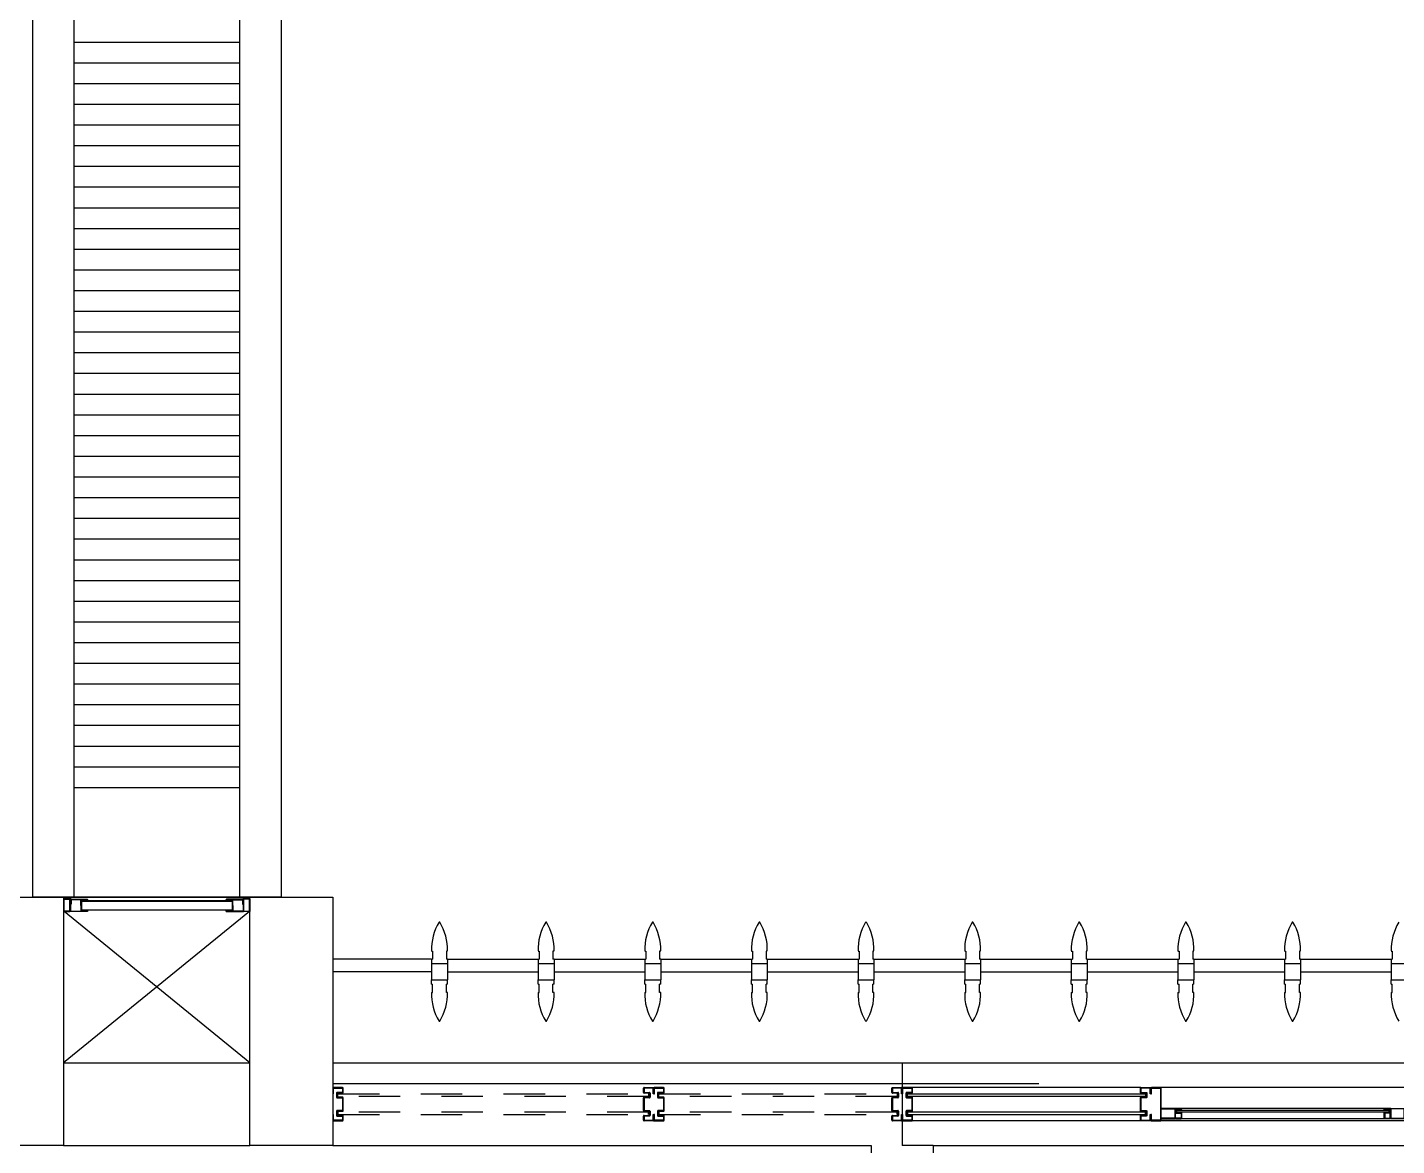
# Model space of a CAD drawing. Header units: millimetres. Extents: x 2801 to 3319, y 1187 to 1422.
# Drawn here: x 3051.637 to 3054.944, y 1329.8 to 1332.5 of the extents above; entities that cross this region are included whole.
import ezdxf

# ---------------------------------------------------------------- set-up
doc = ezdxf.new("R2010")
doc.units = ezdxf.units.MM
doc.linetypes.add('HIDDEN', pattern=[0.375, 0.25, -0.125])
for name, color, linetype in [('AR- ALV1', 235, 'Continuous'), ('AR-ALV', 2, 'Continuous'), ('AR-BRISES', 1, 'Continuous'), ('AR-ESQ', 1, 'Continuous'), ('AR-ESTC', 3, 'Continuous'), ('AR-PEITORIL', 1, 'Continuous'), ('AR-PISO', 1, 'Continuous'), ('AR-SHAFT', 1, 'Continuous'), ('BR-PAINEL', 1, 'Continuous'), ('BR-SUPORTE', 1, 'Continuous'), ('DT-ESQ-BAGUETE-C', 2, 'Continuous'), ('DT-ESQ-BAGUETE-V', 1, 'Continuous'), ('DT-ESQ-MARCO-V', 1, 'Continuous'), ('DT-ESQ-PERFIL CADEIRA-C', 2, 'Continuous'), ('DT-ESQ-PERFIL CADEIRA-V', 1, 'Continuous'), ('DT-ESQ-PERFIL U-C', 2, 'Continuous'), ('DT-ESQ-PERFIL U-V', 1, 'Continuous'), ('DT-ESQ-VENEZIANA-C', 2, 'Continuous'), ('DT-ESQ-VENEZIANA-V', 2, 'Continuous'), ('DT-ESQ-VIDRO-C', 2, 'Continuous'), ('DT-ESQ-VIDRO-PROJ', 1, 'HIDDEN'), ('DT-ESQ-VIDRO-V', 2, 'Continuous'), ('insercao', 4, 'Continuous')]:
    doc.layers.add(name, color=color, linetype=linetype)

# ---------------------------------------------------------------- blocks, each defined once
blk = doc.blocks.new('DET-GS-COBERTURA')
at = {"layer": 'AR-PISO', "linetype": 'Continuous'}
for p, q in [((204.8676, -520.5739), (204.8676, -523.9389)), ((204.9676, -520.5739), (204.9676, -523.9389)), ((205.3676, -520.5739), (205.3676, -523.9389)), ((205.4676, -520.5739), (205.4676, -523.9389)), ((204.9676, -521.8739), (205.3676, -521.8739)), ((204.9676, -521.9239), (205.3676, -521.9239)), ((204.9676, -521.9739), (205.3676, -521.9739)), ((204.9676, -522.0239), (205.3676, -522.0239)), ((204.9676, -522.0739), (205.3676, -522.0739)), ((204.9676, -522.1239), (205.3676, -522.1239)), ((204.9676, -522.1739), (205.3676, -522.1739)), ((204.9676, -522.2239), (205.3676, -522.2239)), ((204.9676, -522.2739), (205.3676, -522.2739)), ((204.9676, -522.3239), (205.3676, -522.3239)), ((204.9676, -522.3739), (205.3676, -522.3739)), ((204.9676, -522.4239), (205.3676, -522.4239)), ((204.9676, -522.4739), (205.3676, -522.4739)), ((204.9676, -522.5239), (205.3676, -522.5239)), ((204.9676, -522.5739), (205.3676, -522.5739)), ((204.9676, -522.6239), (205.3676, -522.6239)), ((204.9676, -522.6739), (205.3676, -522.6739)), ((204.9676, -522.7239), (205.3676, -522.7239)), ((204.9676, -522.7739), (205.3676, -522.7739)), ((204.9676, -522.8239), (205.3676, -522.8239)), ((204.9676, -522.8739), (205.3676, -522.8739)), ((204.9676, -522.9239), (205.3676, -522.9239)), ((204.9676, -522.9739), (205.3676, -522.9739)), ((204.9676, -523.0239), (205.3676, -523.0239)), ((204.9676, -523.0739), (205.3676, -523.0739)), ((204.9676, -523.1239), (205.3676, -523.1239)), ((204.9676, -523.1739), (205.3676, -523.1739)), ((204.9676, -523.2239), (205.3676, -523.2239)), ((204.9676, -523.2739), (205.3676, -523.2739)), ((204.9676, -523.3239), (205.3676, -523.3239)), ((204.9676, -523.3739), (205.3676, -523.3739)), ((204.9676, -523.4239), (205.3676, -523.4239)), ((204.9676, -523.4739), (205.3676, -523.4739)), ((204.9676, -523.5239), (205.3676, -523.5239)), ((204.9676, -523.5739), (205.3676, -523.5739)), ((204.9676, -523.6239), (205.3676, -523.6239)), ((204.9676, -523.6739), (205.3676, -523.6739)), ((205.4676, -523.9389), (204.8676, -523.9389))]:
    blk.add_line(p, q, dxfattribs=at)
blk = doc.blocks.new('EF21-P')
at = {"layer": 'DT-ESQ-BAGUETE-C', "ltscale": 0.1}
for points in [[(2.61, -0.08), (2.5965, -0.08), (2.5965, -0.0785), (2.6095, -0.0785, 0.414214), (2.61, -0.078), (2.61, -0.067, 0.414214), (2.6095, -0.0665), (2.5965, -0.0665), (2.5965, -0.065), (2.61, -0.065, -0.414214), (2.6115, -0.0665), (2.6115, -0.0785, -0.414214)], [(3.1015, -0.08), (3.115, -0.08), (3.115, -0.0785), (3.102, -0.0785, -0.414214), (3.1015, -0.078), (3.1015, -0.067, -0.414214), (3.102, -0.0665), (3.115, -0.0665), (3.115, -0.065), (3.1015, -0.065, 0.414214), (3.1, -0.0665), (3.1, -0.0785, 0.414214)]]:
    blk.add_lwpolyline(points, format="xyb", close=True, dxfattribs=at)
at = {"layer": 'DT-ESQ-BAGUETE-V', "ltscale": 0.1}
blk.add_line((2.61, -0.065), (3.1015, -0.065), dxfattribs=at)
at = {"layer": 'DT-ESQ-MARCO-V', "ltscale": 0.1}
for p, q in [((3.1985, -0.06), (3.7515, -0.06)), ((3.1985, -0.14), (3.7515, -0.14))]:
    blk.add_line(p, q, dxfattribs=at)
at = {"layer": 'DT-ESQ-PERFIL CADEIRA-C', "ltscale": 0.1}
for p, q in [((2.5635, -0.0885), (2.61, -0.0885)), ((3.15, -0.0885), (3.1015, -0.0885))]:
    blk.add_line(p, q, dxfattribs=at)
for points in [[(2.61, -0.087, -1), (2.61, -0.09), (2.5635, -0.09, -0.414214), (2.5615, -0.088), (2.5615, -0.067, -0.414214), (2.5635, -0.065), (2.595, -0.065, -0.414214), (2.5965, -0.0665), (2.5965, -0.087)], [(3.1015, -0.09), (3.15, -0.09), (3.15, -0.0885), (3.115, -0.0885, 0.198912), (3.1161, -0.0881, 0.198913), (3.1165, -0.087), (3.1165, -0.067, -0.414214), (3.117, -0.0665), (3.15, -0.0665), (3.15, -0.065), (3.1165, -0.065, 0.414214), (3.115, -0.0665), (3.115, -0.0785), (3.115, -0.08), (3.115, -0.087), (3.1015, -0.087, 1)], [(2.5965, -0.0885, -0.198913), (2.5954, -0.0881, -0.198913), (2.595, -0.087), (2.595, -0.067, 0.414214), (2.5945, -0.0665), (2.5635, -0.0665, 0.414214), (2.563, -0.067), (2.563, -0.088, 0.414214), (2.5635, -0.0885)]]:
    blk.add_lwpolyline(points, format="xyb", close=True, dxfattribs=at)
at = {"layer": 'DT-ESQ-PERFIL CADEIRA-V', "ltscale": 0.1}
blk.add_line((2.595, -0.09), (3.1015, -0.09), dxfattribs=at)
at = {"layer": 'DT-ESQ-PERFIL U-C', "ltscale": 0.1}
for points in [[(3.175, -0.0615, 0.414214), (3.1735, -0.06), (3.1515, -0.06, 0.414214), (3.15, -0.0615), (3.15, -0.1385, 0.414214), (3.1515, -0.14), (3.1735, -0.14, 0.414214), (3.175, -0.1385), (3.175, -0.125), (3.1735, -0.125), (3.1735, -0.138, -0.414214), (3.173, -0.1385), (3.152, -0.1385, -0.414214), (3.1515, -0.138), (3.1515, -0.062, -0.414214), (3.152, -0.0615), (3.173, -0.0615, -0.414214), (3.1735, -0.062), (3.1735, -0.075), (3.175, -0.075)], [(3.2, -0.1285), (3.2, -0.1385, -0.414214), (3.1985, -0.14), (3.1765, -0.14, -0.414214), (3.175, -0.1385), (3.175, -0.125), (3.1765, -0.125), (3.1765, -0.138, 0.414214), (3.177, -0.1385), (3.198, -0.1385, 0.414214), (3.1985, -0.138), (3.1985, -0.1285), (3.1855, -0.1285, -0.414214), (3.184, -0.127), (3.184, -0.117, -0.414214), (3.1855, -0.1155), (3.1985, -0.1155), (3.1985, -0.0845), (3.1855, -0.0845, -0.414214), (3.184, -0.083), (3.184, -0.073, -0.414214), (3.1855, -0.0715), (3.1985, -0.0715), (3.1985, -0.062, 0.414214), (3.198, -0.0615), (3.177, -0.0615, 0.414214), (3.1765, -0.062), (3.1765, -0.075), (3.175, -0.075), (3.175, -0.0615, -0.414214), (3.1765, -0.06), (3.1985, -0.06, -0.414214), (3.2, -0.0615), (3.2, -0.0715, -0.414214), (3.1985, -0.073), (3.1855, -0.073), (3.1855, -0.083), (3.1985, -0.083), (3.1985, -0.083, -0.414214), (3.2, -0.0845), (3.2, -0.1155, -0.414214), (3.1985, -0.117), (3.1985, -0.117), (3.1855, -0.117), (3.1855, -0.127), (3.1985, -0.127, -0.414214)], [(3.75, -0.1285), (3.75, -0.1385, 0.414214), (3.7515, -0.14), (3.7735, -0.14, 0.414214), (3.775, -0.1385), (3.775, -0.125), (3.7735, -0.125), (3.7735, -0.138, -0.414214), (3.773, -0.1385), (3.752, -0.1385, -0.414214), (3.7515, -0.138), (3.7515, -0.1285), (3.7645, -0.1285, 0.414214), (3.766, -0.127), (3.766, -0.117, 0.414214), (3.7645, -0.1155), (3.7515, -0.1155), (3.7515, -0.0845), (3.7645, -0.0845, 0.414214), (3.766, -0.083), (3.766, -0.073, 0.414214), (3.7645, -0.0715), (3.7515, -0.0715), (3.7515, -0.062, -0.414214), (3.752, -0.0615), (3.773, -0.0615, -0.414214), (3.7735, -0.062), (3.7735, -0.075), (3.775, -0.075), (3.775, -0.0615, 0.414214), (3.7735, -0.06), (3.7515, -0.06, 0.414214), (3.75, -0.0615), (3.75, -0.0715, 0.414214), (3.7515, -0.073), (3.7645, -0.073), (3.7645, -0.083), (3.7515, -0.083), (3.7515, -0.083, 0.414214), (3.75, -0.0845), (3.75, -0.1155, 0.414214), (3.7515, -0.117), (3.7515, -0.117), (3.7645, -0.117), (3.7645, -0.127), (3.7515, -0.127, 0.414214)]]:
    blk.add_lwpolyline(points, format="xyb", close=True, dxfattribs=at)
at = {"layer": 'DT-ESQ-PERFIL U-V', "ltscale": 0.1}
for p, q in [((1.9985, -0.06), (3.1515, -0.06)), ((1.9985, -0.14), (3.1515, -0.14))]:
    blk.add_line(p, q, dxfattribs=at)
at = {"layer": 'DT-ESQ-VIDRO-C', "ltscale": 0.1}
for points in [[(3.1125, -0.085), (3.1125, -0.082), (2.599, -0.082), (2.599, -0.085)], [(3.7625, -0.081), (3.7625, -0.075), (3.1875, -0.075), (3.1875, -0.081)]]:
    blk.add_lwpolyline(points, close=True, dxfattribs=at)
at = {"layer": 'DT-ESQ-VIDRO-PROJ', "ltscale": 0.1}
for points in [[(3.8, -0.1285), (3.8, -0.1385, -0.414214), (3.7985, -0.14), (3.7765, -0.14, -0.414214), (3.775, -0.1385), (3.775, -0.125), (3.7765, -0.125), (3.7765, -0.138, 0.414214), (3.777, -0.1385), (3.798, -0.1385, 0.414214), (3.7985, -0.138), (3.7985, -0.1285), (3.7855, -0.1285, -0.414214), (3.784, -0.127), (3.784, -0.117, -0.414214), (3.7855, -0.1155), (3.7985, -0.1155), (3.7985, -0.0845), (3.7855, -0.0845, -0.414214), (3.784, -0.083), (3.784, -0.073, -0.414214), (3.7855, -0.0715), (3.7985, -0.0715), (3.7985, -0.062, 0.414214), (3.798, -0.0615), (3.777, -0.0615, 0.414214), (3.7765, -0.062), (3.7765, -0.075), (3.775, -0.075), (3.775, -0.0615, -0.414214), (3.7765, -0.06), (3.7985, -0.06, -0.414214), (3.8, -0.0615), (3.8, -0.0715, -0.414214), (3.7985, -0.073), (3.7855, -0.073), (3.7855, -0.083), (3.7985, -0.083), (3.7985, -0.083, -0.414214), (3.8, -0.0845), (3.8, -0.1155, -0.414214), (3.7985, -0.117), (3.7985, -0.117), (3.7855, -0.117), (3.7855, -0.127), (3.7985, -0.127, -0.414214)], [(4.35, -0.1285), (4.35, -0.1385, 0.414214), (4.3515, -0.14), (4.3735, -0.14, 0.414214), (4.375, -0.1385), (4.375, -0.125), (4.3735, -0.125), (4.3735, -0.138, -0.414214), (4.373, -0.1385), (4.352, -0.1385, -0.414214), (4.3515, -0.138), (4.3515, -0.1285), (4.3645, -0.1285, 0.414214), (4.366, -0.127), (4.366, -0.117, 0.414214), (4.3645, -0.1155), (4.3515, -0.1155), (4.3515, -0.0845), (4.3645, -0.0845, 0.414214), (4.366, -0.083), (4.366, -0.073, 0.414214), (4.3645, -0.0715), (4.3515, -0.0715), (4.3515, -0.062, -0.414214), (4.352, -0.0615), (4.373, -0.0615, -0.414214), (4.3735, -0.062), (4.3735, -0.075), (4.375, -0.075), (4.375, -0.0615, 0.414214), (4.3735, -0.06), (4.3515, -0.06, 0.414214), (4.35, -0.0615), (4.35, -0.0715, 0.414214), (4.3515, -0.073), (4.3645, -0.073), (4.3645, -0.083), (4.3515, -0.083), (4.3515, -0.083, 0.414214), (4.35, -0.0845), (4.35, -0.1155, 0.414214), (4.3515, -0.117), (4.3515, -0.117), (4.3645, -0.117), (4.3645, -0.127), (4.3515, -0.127, 0.414214)], [(4.4, -0.1285), (4.4, -0.1385, -0.414214), (4.3985, -0.14), (4.3765, -0.14, -0.414214), (4.375, -0.1385), (4.375, -0.125), (4.3765, -0.125), (4.3765, -0.138, 0.414214), (4.377, -0.1385), (4.398, -0.1385, 0.414214), (4.3985, -0.138), (4.3985, -0.1285), (4.3855, -0.1285, -0.414214), (4.384, -0.127), (4.384, -0.117, -0.414214), (4.3855, -0.1155), (4.3985, -0.1155), (4.3985, -0.0845), (4.3855, -0.0845, -0.414214), (4.384, -0.083), (4.384, -0.073, -0.414214), (4.3855, -0.0715), (4.3985, -0.0715), (4.3985, -0.062, 0.414214), (4.398, -0.0615), (4.377, -0.0615, 0.414214), (4.3765, -0.062), (4.3765, -0.075), (4.375, -0.075), (4.375, -0.0615, -0.414214), (4.3765, -0.06), (4.3985, -0.06, -0.414214), (4.4, -0.0615), (4.4, -0.0715, -0.414214), (4.3985, -0.073), (4.3855, -0.073), (4.3855, -0.083), (4.3985, -0.083), (4.3985, -0.083, -0.414214), (4.4, -0.0845), (4.4, -0.1155, -0.414214), (4.3985, -0.117), (4.3985, -0.117), (4.3855, -0.117), (4.3855, -0.127), (4.3985, -0.127, -0.414214)], [(5.125, -0.1285), (5.125, -0.1385, 0.414214), (5.1265, -0.14), (5.1485, -0.14, 0.414214), (5.15, -0.1385), (5.15, -0.125), (5.1485, -0.125), (5.1485, -0.138, -0.414214), (5.148, -0.1385), (5.127, -0.1385, -0.414214), (5.1265, -0.138), (5.1265, -0.1285), (5.1395, -0.1285, 0.414214), (5.141, -0.127), (5.141, -0.117, 0.414214), (5.1395, -0.1155), (5.1265, -0.1155), (5.1265, -0.0845), (5.1395, -0.0845, 0.414214), (5.141, -0.083), (5.141, -0.073, 0.414214), (5.1395, -0.0715), (5.1265, -0.0715), (5.1265, -0.062, -0.414214), (5.127, -0.0615), (5.148, -0.0615, -0.414214), (5.1485, -0.062), (5.1485, -0.075), (5.15, -0.075), (5.15, -0.0615, 0.414214), (5.1485, -0.06), (5.1265, -0.06, 0.414214), (5.125, -0.0615), (5.125, -0.0715, 0.414214), (5.1265, -0.073), (5.1395, -0.073), (5.1395, -0.083), (5.1265, -0.083), (5.1265, -0.083, 0.414214), (5.125, -0.0845), (5.125, -0.1155, 0.414214), (5.1265, -0.117), (5.1265, -0.117), (5.1395, -0.117), (5.1395, -0.127), (5.1265, -0.127, 0.414214)]]:
    blk.add_lwpolyline(points, format="xyb", close=True, dxfattribs=at)
for points in [[(4.3625, -0.081), (4.3625, -0.075), (3.7875, -0.075), (3.7875, -0.081)], [(5.1375, -0.081), (5.1375, -0.075), (4.3875, -0.075), (4.3875, -0.081)], [(4.3625, -0.119), (4.3625, -0.125), (3.7875, -0.125), (3.7875, -0.119)], [(5.1375, -0.119), (5.1375, -0.125), (4.3875, -0.125), (4.3875, -0.119)]]:
    blk.add_lwpolyline(points, close=True, dxfattribs=at)
at = {"layer": 'DT-ESQ-VIDRO-V', "ltscale": 0.1}
blk.add_lwpolyline([(3.7625, -0.119), (3.7625, -0.125), (3.1875, -0.125), (3.1875, -0.119)], close=True, dxfattribs=at)
blk = doc.blocks.new('BR-MODULO8')
at = {"layer": 'BR-PAINEL'}
for p, q in [((-4.9117, 0.27), (-4.9092, 0.27)), ((-4.9092, 0.27), (-4.9092, 0.25)), ((-4.8758, 0.27), (-4.8758, 0.25)), ((-4.8733, 0.27), (-4.8758, 0.27)), ((-4.6542, 0.27), (-4.6517, 0.27)), ((-4.6517, 0.27), (-4.6517, 0.25)), ((-4.6183, 0.27), (-4.6183, 0.25)), ((-4.6158, 0.27), (-4.6183, 0.27)), ((-4.3967, 0.27), (-4.3942, 0.27)), ((-4.3942, 0.27), (-4.3942, 0.25)), ((-4.3608, 0.27), (-4.3608, 0.25)), ((-4.3583, 0.27), (-4.3608, 0.27)), ((-4.1392, 0.27), (-4.1367, 0.27)), ((-4.1367, 0.27), (-4.1367, 0.25)), ((-4.1033, 0.27), (-4.1033, 0.25)), ((-4.1008, 0.27), (-4.1033, 0.27)), ((-3.8817, 0.27), (-3.8792, 0.27)), ((-3.8792, 0.27), (-3.8792, 0.25)), ((-3.8458, 0.27), (-3.8458, 0.25)), ((-3.8433, 0.27), (-3.8458, 0.27)), ((-3.6242, 0.27), (-3.6217, 0.27)), ((-3.6217, 0.27), (-3.6217, 0.25)), ((-3.5883, 0.27), (-3.5883, 0.25)), ((-3.5858, 0.27), (-3.5883, 0.27)), ((-3.3667, 0.27), (-3.3642, 0.27)), ((-3.3642, 0.27), (-3.3642, 0.25)), ((-3.3308, 0.27), (-3.3308, 0.25)), ((-3.3283, 0.27), (-3.3308, 0.27)), ((-3.1092, 0.27), (-3.1067, 0.27)), ((-3.1067, 0.27), (-3.1067, 0.25)), ((-3.0733, 0.27), (-3.0733, 0.25)), ((-3.0708, 0.27), (-3.0733, 0.27)), ((-2.8517, 0.27), (-2.8492, 0.27)), ((-2.8492, 0.27), (-2.8492, 0.25)), ((-2.8158, 0.27), (-2.8158, 0.25)), ((-2.8133, 0.27), (-2.8158, 0.27)), ((-2.5942, 0.27), (-2.5917, 0.27)), ((-2.5917, 0.27), (-2.5917, 0.25)), ((-4.9117, 0.25), (-4.9117, 0.24)), ((-4.9117, 0.25), (-4.9092, 0.25)), ((-4.9117, 0.24), (-4.8733, 0.24)), ((-4.9117, 0.24), (-4.9117, 0.2)), ((-4.8733, 0.25), (-4.8758, 0.25)), ((-4.8733, 0.25), (-4.8733, 0.24)), ((-4.8733, 0.24), (-4.8733, 0.2)), ((-4.6542, 0.25), (-4.6542, 0.24)), ((-4.6542, 0.25), (-4.6517, 0.25)), ((-4.6542, 0.24), (-4.6158, 0.24)), ((-4.6542, 0.24), (-4.6542, 0.2)), ((-4.6158, 0.25), (-4.6183, 0.25)), ((-4.6158, 0.25), (-4.6158, 0.24)), ((-4.6158, 0.24), (-4.6158, 0.2)), ((-4.3967, 0.25), (-4.3967, 0.24)), ((-4.3967, 0.25), (-4.3942, 0.25)), ((-4.3967, 0.24), (-4.3583, 0.24)), ((-4.3967, 0.24), (-4.3967, 0.2)), ((-4.3583, 0.25), (-4.3608, 0.25)), ((-4.3583, 0.25), (-4.3583, 0.24)), ((-4.3583, 0.24), (-4.3583, 0.2)), ((-4.1392, 0.25), (-4.1392, 0.24)), ((-4.1392, 0.25), (-4.1367, 0.25)), ((-4.1392, 0.24), (-4.1008, 0.24)), ((-4.1392, 0.24), (-4.1392, 0.2)), ((-4.1008, 0.25), (-4.1033, 0.25)), ((-4.1008, 0.25), (-4.1008, 0.24)), ((-4.1008, 0.24), (-4.1008, 0.2)), ((-3.8817, 0.25), (-3.8817, 0.24)), ((-3.8817, 0.25), (-3.8792, 0.25)), ((-3.8817, 0.24), (-3.8433, 0.24)), ((-3.8817, 0.24), (-3.8817, 0.2)), ((-3.8433, 0.25), (-3.8458, 0.25)), ((-3.8433, 0.25), (-3.8433, 0.24)), ((-3.8433, 0.24), (-3.8433, 0.2)), ((-3.6242, 0.25), (-3.6242, 0.24)), ((-3.6242, 0.25), (-3.6217, 0.25)), ((-3.6242, 0.24), (-3.5858, 0.24)), ((-3.6242, 0.24), (-3.6242, 0.2)), ((-3.5858, 0.25), (-3.5883, 0.25)), ((-3.5858, 0.25), (-3.5858, 0.24)), ((-3.5858, 0.24), (-3.5858, 0.2)), ((-3.3667, 0.25), (-3.3667, 0.24)), ((-3.3667, 0.25), (-3.3642, 0.25)), ((-3.3667, 0.24), (-3.3283, 0.24)), ((-3.3667, 0.24), (-3.3667, 0.2)), ((-3.3283, 0.25), (-3.3308, 0.25)), ((-3.3283, 0.25), (-3.3283, 0.24)), ((-3.3283, 0.24), (-3.3283, 0.2)), ((-3.1092, 0.25), (-3.1092, 0.24)), ((-3.1092, 0.25), (-3.1067, 0.25)), ((-3.1092, 0.24), (-3.0708, 0.24)), ((-3.1092, 0.24), (-3.1092, 0.2)), ((-3.0708, 0.25), (-3.0733, 0.25)), ((-3.0708, 0.25), (-3.0708, 0.24)), ((-3.0708, 0.24), (-3.0708, 0.2)), ((-2.8517, 0.25), (-2.8517, 0.24)), ((-2.8517, 0.25), (-2.8492, 0.25)), ((-2.8517, 0.24), (-2.8133, 0.24)), ((-2.8517, 0.24), (-2.8517, 0.2)), ((-2.8133, 0.25), (-2.8158, 0.25)), ((-2.8133, 0.25), (-2.8133, 0.24)), ((-2.8133, 0.24), (-2.8133, 0.2)), ((-2.5942, 0.25), (-2.5942, 0.24)), ((-2.5942, 0.25), (-2.5917, 0.25)), ((-2.5942, 0.24), (-2.5558, 0.24)), ((-2.5942, 0.24), (-2.5942, 0.2)), ((-4.9117, 0.2), (-4.8733, 0.2)), ((-4.9117, 0.19), (-4.9117, 0.2)), ((-4.8733, 0.19), (-4.8733, 0.2)), ((-4.6542, 0.2), (-4.6158, 0.2)), ((-4.6542, 0.19), (-4.6542, 0.2)), ((-4.6158, 0.19), (-4.6158, 0.2)), ((-4.3967, 0.2), (-4.3583, 0.2)), ((-4.3967, 0.19), (-4.3967, 0.2)), ((-4.3583, 0.19), (-4.3583, 0.2)), ((-4.1392, 0.2), (-4.1008, 0.2)), ((-4.1392, 0.19), (-4.1392, 0.2)), ((-4.1008, 0.19), (-4.1008, 0.2)), ((-3.8817, 0.2), (-3.8433, 0.2)), ((-3.8817, 0.19), (-3.8817, 0.2)), ((-3.8433, 0.19), (-3.8433, 0.2)), ((-3.6242, 0.2), (-3.5858, 0.2)), ((-3.6242, 0.19), (-3.6242, 0.2)), ((-3.5858, 0.19), (-3.5858, 0.2)), ((-3.3667, 0.2), (-3.3283, 0.2)), ((-3.3667, 0.19), (-3.3667, 0.2)), ((-3.3283, 0.19), (-3.3283, 0.2)), ((-3.1092, 0.2), (-3.0708, 0.2)), ((-3.1092, 0.19), (-3.1092, 0.2)), ((-3.0708, 0.19), (-3.0708, 0.2)), ((-2.8517, 0.2), (-2.8133, 0.2)), ((-2.8517, 0.19), (-2.8517, 0.2)), ((-2.8133, 0.19), (-2.8133, 0.2)), ((-2.5942, 0.2), (-2.5558, 0.2)), ((-2.5942, 0.19), (-2.5942, 0.2)), ((-4.9117, 0.19), (-4.9092, 0.19)), ((-4.9117, 0.17), (-4.9092, 0.17)), ((-4.9092, 0.17), (-4.9092, 0.19)), ((-4.8733, 0.19), (-4.8758, 0.19)), ((-4.8758, 0.17), (-4.8758, 0.19)), ((-4.8733, 0.17), (-4.8758, 0.17)), ((-4.6542, 0.19), (-4.6517, 0.19)), ((-4.6542, 0.17), (-4.6517, 0.17)), ((-4.6517, 0.17), (-4.6517, 0.19)), ((-4.6158, 0.19), (-4.6183, 0.19)), ((-4.6183, 0.17), (-4.6183, 0.19)), ((-4.6158, 0.17), (-4.6183, 0.17)), ((-4.3967, 0.19), (-4.3942, 0.19)), ((-4.3967, 0.17), (-4.3942, 0.17)), ((-4.3942, 0.17), (-4.3942, 0.19)), ((-4.3583, 0.19), (-4.3608, 0.19)), ((-4.3608, 0.17), (-4.3608, 0.19)), ((-4.3583, 0.17), (-4.3608, 0.17)), ((-4.1392, 0.19), (-4.1367, 0.19)), ((-4.1392, 0.17), (-4.1367, 0.17)), ((-4.1367, 0.17), (-4.1367, 0.19)), ((-4.1008, 0.19), (-4.1033, 0.19)), ((-4.1033, 0.17), (-4.1033, 0.19)), ((-4.1008, 0.17), (-4.1033, 0.17)), ((-3.8817, 0.19), (-3.8792, 0.19)), ((-3.8817, 0.17), (-3.8792, 0.17)), ((-3.8792, 0.17), (-3.8792, 0.19)), ((-3.8433, 0.19), (-3.8458, 0.19)), ((-3.8458, 0.17), (-3.8458, 0.19)), ((-3.8433, 0.17), (-3.8458, 0.17)), ((-3.6242, 0.19), (-3.6217, 0.19)), ((-3.6242, 0.17), (-3.6217, 0.17)), ((-3.6217, 0.17), (-3.6217, 0.19)), ((-3.5858, 0.19), (-3.5883, 0.19)), ((-3.5883, 0.17), (-3.5883, 0.19)), ((-3.5858, 0.17), (-3.5883, 0.17)), ((-3.3667, 0.19), (-3.3642, 0.19)), ((-3.3667, 0.17), (-3.3642, 0.17)), ((-3.3642, 0.17), (-3.3642, 0.19)), ((-3.3283, 0.19), (-3.3308, 0.19)), ((-3.3308, 0.17), (-3.3308, 0.19)), ((-3.3283, 0.17), (-3.3308, 0.17)), ((-3.1092, 0.19), (-3.1067, 0.19)), ((-3.1092, 0.17), (-3.1067, 0.17)), ((-3.1067, 0.17), (-3.1067, 0.19)), ((-3.0708, 0.19), (-3.0733, 0.19)), ((-3.0733, 0.17), (-3.0733, 0.19)), ((-3.0708, 0.17), (-3.0733, 0.17)), ((-2.8517, 0.19), (-2.8492, 0.19)), ((-2.8517, 0.17), (-2.8492, 0.17)), ((-2.8492, 0.17), (-2.8492, 0.19)), ((-2.8133, 0.19), (-2.8158, 0.19)), ((-2.8158, 0.17), (-2.8158, 0.19)), ((-2.8133, 0.17), (-2.8158, 0.17)), ((-2.5942, 0.19), (-2.5917, 0.19)), ((-2.5942, 0.17), (-2.5917, 0.17)), ((-2.5917, 0.17), (-2.5917, 0.19))]:
    blk.add_line(p, q, dxfattribs=at)
for centre, radius, start, end in [((-4.7867, 0.2739), 0.1251, 148.4721, 181.772), ((-4.8925, 0.3387), 0.001, 37.1012, 142.8988), ((-4.9983, 0.2739), 0.1251, 358.228, 31.5279), ((-4.5292, 0.2739), 0.1251, 148.4721, 181.772), ((-4.635, 0.3387), 0.001, 37.1012, 142.8988), ((-4.7408, 0.2739), 0.1251, 358.228, 31.5279), ((-4.2717, 0.2739), 0.1251, 148.4721, 181.772), ((-4.3775, 0.3387), 0.001, 37.1012, 142.8988), ((-4.4833, 0.2739), 0.1251, 358.228, 31.5279), ((-4.0142, 0.2739), 0.1251, 148.4721, 181.772), ((-4.12, 0.3387), 0.001, 37.1012, 142.8988), ((-4.2258, 0.2739), 0.1251, 358.228, 31.5279), ((-3.7567, 0.2739), 0.1251, 148.4721, 181.772), ((-3.8625, 0.3387), 0.001, 37.1012, 142.8988), ((-3.9683, 0.2739), 0.1251, 358.228, 31.5279), ((-3.4992, 0.2739), 0.1251, 148.4721, 181.772), ((-3.605, 0.3387), 0.001, 37.1012, 142.8988), ((-3.7108, 0.2739), 0.1251, 358.228, 31.5279), ((-3.2417, 0.2739), 0.1251, 148.4721, 181.772), ((-3.3475, 0.3387), 0.001, 37.1012, 142.8988), ((-3.4533, 0.2739), 0.1251, 358.228, 31.5279), ((-2.9842, 0.2739), 0.1251, 148.4721, 181.772), ((-3.09, 0.3387), 0.001, 37.1012, 142.8988), ((-3.1958, 0.2739), 0.1251, 358.228, 31.5279), ((-2.7267, 0.2739), 0.1251, 148.4721, 181.772), ((-2.8325, 0.3387), 0.001, 37.1012, 142.8988), ((-2.9383, 0.2739), 0.1251, 358.228, 31.5279), ((-2.4692, 0.2739), 0.1251, 148.4721, 181.772), ((-4.7867, 0.1661), 0.1251, 178.228, 211.5279), ((-4.9983, 0.1661), 0.1251, 328.4721, 1.772), ((-4.5292, 0.1661), 0.1251, 178.228, 211.5279), ((-4.7408, 0.1661), 0.1251, 328.4721, 1.772), ((-4.2717, 0.1661), 0.1251, 178.228, 211.5279), ((-4.4833, 0.1661), 0.1251, 328.4721, 1.772), ((-4.0142, 0.1661), 0.1251, 178.228, 211.5279), ((-4.2258, 0.1661), 0.1251, 328.4721, 1.772), ((-3.7567, 0.1661), 0.1251, 178.228, 211.5279), ((-3.9683, 0.1661), 0.1251, 328.4721, 1.772), ((-3.4992, 0.1661), 0.1251, 178.228, 211.5279), ((-3.7108, 0.1661), 0.1251, 328.4721, 1.772), ((-3.2417, 0.1661), 0.1251, 178.228, 211.5279), ((-3.4533, 0.1661), 0.1251, 328.4721, 1.772), ((-2.9842, 0.1661), 0.1251, 178.228, 211.5279), ((-3.1958, 0.1661), 0.1251, 328.4721, 1.772), ((-2.7267, 0.1661), 0.1251, 178.228, 211.5279), ((-2.9383, 0.1661), 0.1251, 328.4721, 1.772), ((-2.4692, 0.1661), 0.1251, 178.228, 211.5279), ((-4.8925, 0.1013), 0.001, 217.1012, 322.8988), ((-4.635, 0.1013), 0.001, 217.1012, 322.8988), ((-4.3775, 0.1013), 0.001, 217.1012, 322.8988), ((-4.12, 0.1013), 0.001, 217.1012, 322.8988), ((-3.8625, 0.1013), 0.001, 217.1012, 322.8988), ((-3.605, 0.1013), 0.001, 217.1012, 322.8988), ((-3.3475, 0.1013), 0.001, 217.1012, 322.8988), ((-3.09, 0.1013), 0.001, 217.1012, 322.8988), ((-2.8325, 0.1013), 0.001, 217.1012, 322.8988)]:
    blk.add_arc(centre, radius, start, end, dxfattribs=at)
at = {"layer": 'BR-SUPORTE'}
for p, q in [((-4.9117, 0.25), (-5.15, 0.25)), ((-4.8733, 0.25), (-4.6517, 0.25)), ((-4.6158, 0.25), (-4.3942, 0.25)), ((-4.3583, 0.25), (-4.1367, 0.25)), ((-4.1008, 0.25), (-3.8792, 0.25)), ((-3.8433, 0.25), (-3.6217, 0.25)), ((-3.5858, 0.25), (-3.3642, 0.25)), ((-3.3283, 0.25), (-3.1067, 0.25)), ((-3.0708, 0.25), (-2.8492, 0.25)), ((-2.8133, 0.25), (-2.5917, 0.25)), ((-4.9117, 0.22), (-5.15, 0.22)), ((-4.8733, 0.22), (-4.6542, 0.22)), ((-4.6158, 0.22), (-4.3967, 0.22)), ((-4.3583, 0.22), (-4.1392, 0.22)), ((-4.1008, 0.22), (-3.8817, 0.22)), ((-3.8433, 0.22), (-3.6242, 0.22)), ((-3.5858, 0.22), (-3.3667, 0.22)), ((-3.3283, 0.22), (-3.1092, 0.22)), ((-3.0708, 0.22), (-2.8517, 0.22)), ((-2.8133, 0.22), (-2.5942, 0.22))]:
    blk.add_line(p, q, dxfattribs=at)
blk = doc.blocks.new('EF01C-P')
at = {"layer": 'DT-ESQ-BAGUETE-C', "ltscale": 0.1}
for points in [[(0.0015, 0.035), (0.015, 0.035), (0.015, 0.0335), (0.0015, 0.0335), (0.0015, 0.005), (0.015, 0.005), (0.015, 0.0035), (0.0015, 0.0035, -0.414214), (0, 0.005), (0, 0.0335, -0.414214)], [(0.4485, 0.035), (0.435, 0.035), (0.435, 0.0335), (0.4485, 0.0335), (0.4485, 0.005), (0.435, 0.005), (0.435, 0.0035), (0.4485, 0.0035, 0.414214), (0.45, 0.005), (0.45, 0.0335, 0.414214)]]:
    blk.add_lwpolyline(points, format="xyb", close=True, dxfattribs=at)
at = {"layer": 'DT-ESQ-PERFIL CADEIRA-C', "ltscale": 0.1}
for points in [[(0.01, 0.0015), (0.01, 0.003), (0.0015, 0.003, 1), (0.0015, 0), (0.015, 0, 0.414214), (0.0165, 0.0015), (0.0165, 0.0335), (0.043, 0.0335)], [(0.043, 0.0065), (0.018, 0.0065), (0.018, 0.0165), (0.0165, 0.0165), (0.0165, 0.0065, 0.414214), (0.018, 0.005), (0.043, 0.005), (0.0565, 0.005, 1), (0.0565, 0.008), (0.043, 0.008), (0.043, 0.02), (0.043, 0.032), (0.0565, 0.032, 1), (0.0565, 0.035), (0.043, 0.035), (0.0165, 0.035, 0.414214), (0.015, 0.0335), (0.015, 0.0015), (0.0015, 0.0015)], [(0.0415, 0.02), (0.0415, 0.032, -0.414214), (0.043, 0.0335), (0.0565, 0.0335)], [(0.407, 0.0065), (0.432, 0.0065), (0.432, 0.0165), (0.4335, 0.0165), (0.4335, 0.0065, -0.414214), (0.432, 0.005), (0.407, 0.005), (0.3935, 0.005, -1), (0.3935, 0.008), (0.407, 0.008), (0.407, 0.02), (0.407, 0.032), (0.3935, 0.032, -1), (0.3935, 0.035), (0.407, 0.035), (0.4335, 0.035, -0.414214), (0.435, 0.0335), (0.435, 0.0015), (0.4485, 0.0015)], [(0.4085, 0.02), (0.4085, 0.032, 0.414214), (0.407, 0.0335), (0.3935, 0.0335)], [(0.44, 0.0015), (0.44, 0.003), (0.4485, 0.003, -1), (0.4485, 0), (0.435, 0, -0.414214), (0.4335, 0.0015), (0.4335, 0.0335), (0.407, 0.0335)], [(0.0415, 0.02), (0.0415, 0.008, 0.414214), (0.043, 0.0065), (0.0565, 0.0065)], [(0.4085, 0.02), (0.4085, 0.008, -0.414214), (0.407, 0.0065), (0.3935, 0.0065)]]:
    blk.add_lwpolyline(points, format="xyb", dxfattribs=at)
at = {"layer": 'DT-ESQ-PERFIL CADEIRA-V', "ltscale": 0.1}
blk.add_line((0.015, 0), (0.435, 0), dxfattribs=at)
at = {"layer": 'DT-ESQ-VENEZIANA-C', "ltscale": 0.1}
for p, q in [((0.043, 0.0105), (0.407, 0.0105)), ((0.043, 0.009), (0.407, 0.009))]:
    blk.add_line(p, q, dxfattribs=at)
at = {"layer": 'DT-ESQ-VENEZIANA-V', "ltscale": 0.1}
blk.add_line((0.043, 0.031), (0.407, 0.031), dxfattribs=at)

msp = doc.modelspace()

# ---------------------------------------------------------------- linework, layer by layer
at = {"layer": 'AR- ALV1'}
for p, q in [((3051.5249, 1330.3998), (3052.3749, 1330.3998)), ((3052.3749, 1330.3998), (3052.3749, 1329.9498)), ((3052.3749, 1329.9498), (3054.0801, 1329.9498))]:
    msp.add_line(p, q, dxfattribs=at)
at = {"layer": 'AR-ALV'}
for p, q in [((3051.7249, 1329.9998), (3052.1749, 1329.9998)), ((3052.3749, 1329.9998), (3053.7499, 1329.9998)), ((3053.7499, 1329.9998), (3053.7499, 1329.7998)), ((3051.7249, 1329.7998), (3052.1749, 1329.7998)), ((3052.3749, 1329.7998), (3053.6749, 1329.7998)), ((3053.6749, 1329.7998), (3053.6749, 1326.3498)), ((3053.8249, 1329.7998), (3053.7499, 1329.7998)), ((3053.8249, 1329.7998), (3053.8249, 1326.3498))]:
    msp.add_line(p, q, dxfattribs=at)
at = {"layer": 'AR-ESTC'}
for points in [[(3051.7249, 1330.3998), (3051.7249, 1329.7998), (3051.5249, 1329.7998), (3051.5249, 1330.3998)], [(3052.3749, 1330.3998), (3052.3749, 1329.7998), (3052.1749, 1329.7998), (3052.1749, 1330.3998)]]:
    msp.add_lwpolyline(points, close=True, dxfattribs=at)
at = {"layer": 'AR-PEITORIL'}
for p, q in [((3053.7499, 1329.9998), (3057.5249, 1329.9998)), ((3053.8249, 1329.7998), (3057.5249, 1329.7998))]:
    msp.add_line(p, q, dxfattribs=at)
at = {"layer": 'AR-SHAFT'}
for p, q in [((3052.1734, 1330.3648), (3051.7249, 1329.9998)), ((3052.1749, 1329.9998), (3051.7264, 1330.3648))]:
    msp.add_line(p, q, dxfattribs=at)

# ---------------------------------------------------------------- block references
at = {"layer": 'AR-BRISES'}
msp.add_blockref('BR-MODULO8', (3057.5249, 1329.9998), dxfattribs=at)
at = {"layer": 'AR-ESQ', "rotation": 180}
for name, p in [('EF01C-P', (3052.1749, 1330.3998)), ('EF21-P', (3057.5249, 1329.7998))]:
    msp.add_blockref(name, p, dxfattribs=at)
at = {"layer": 'insercao'}
msp.add_blockref('DET-GS-COBERTURA', (2846.7823, 1854.3387), dxfattribs=at)

doc.saveas('drawing.dxf')
